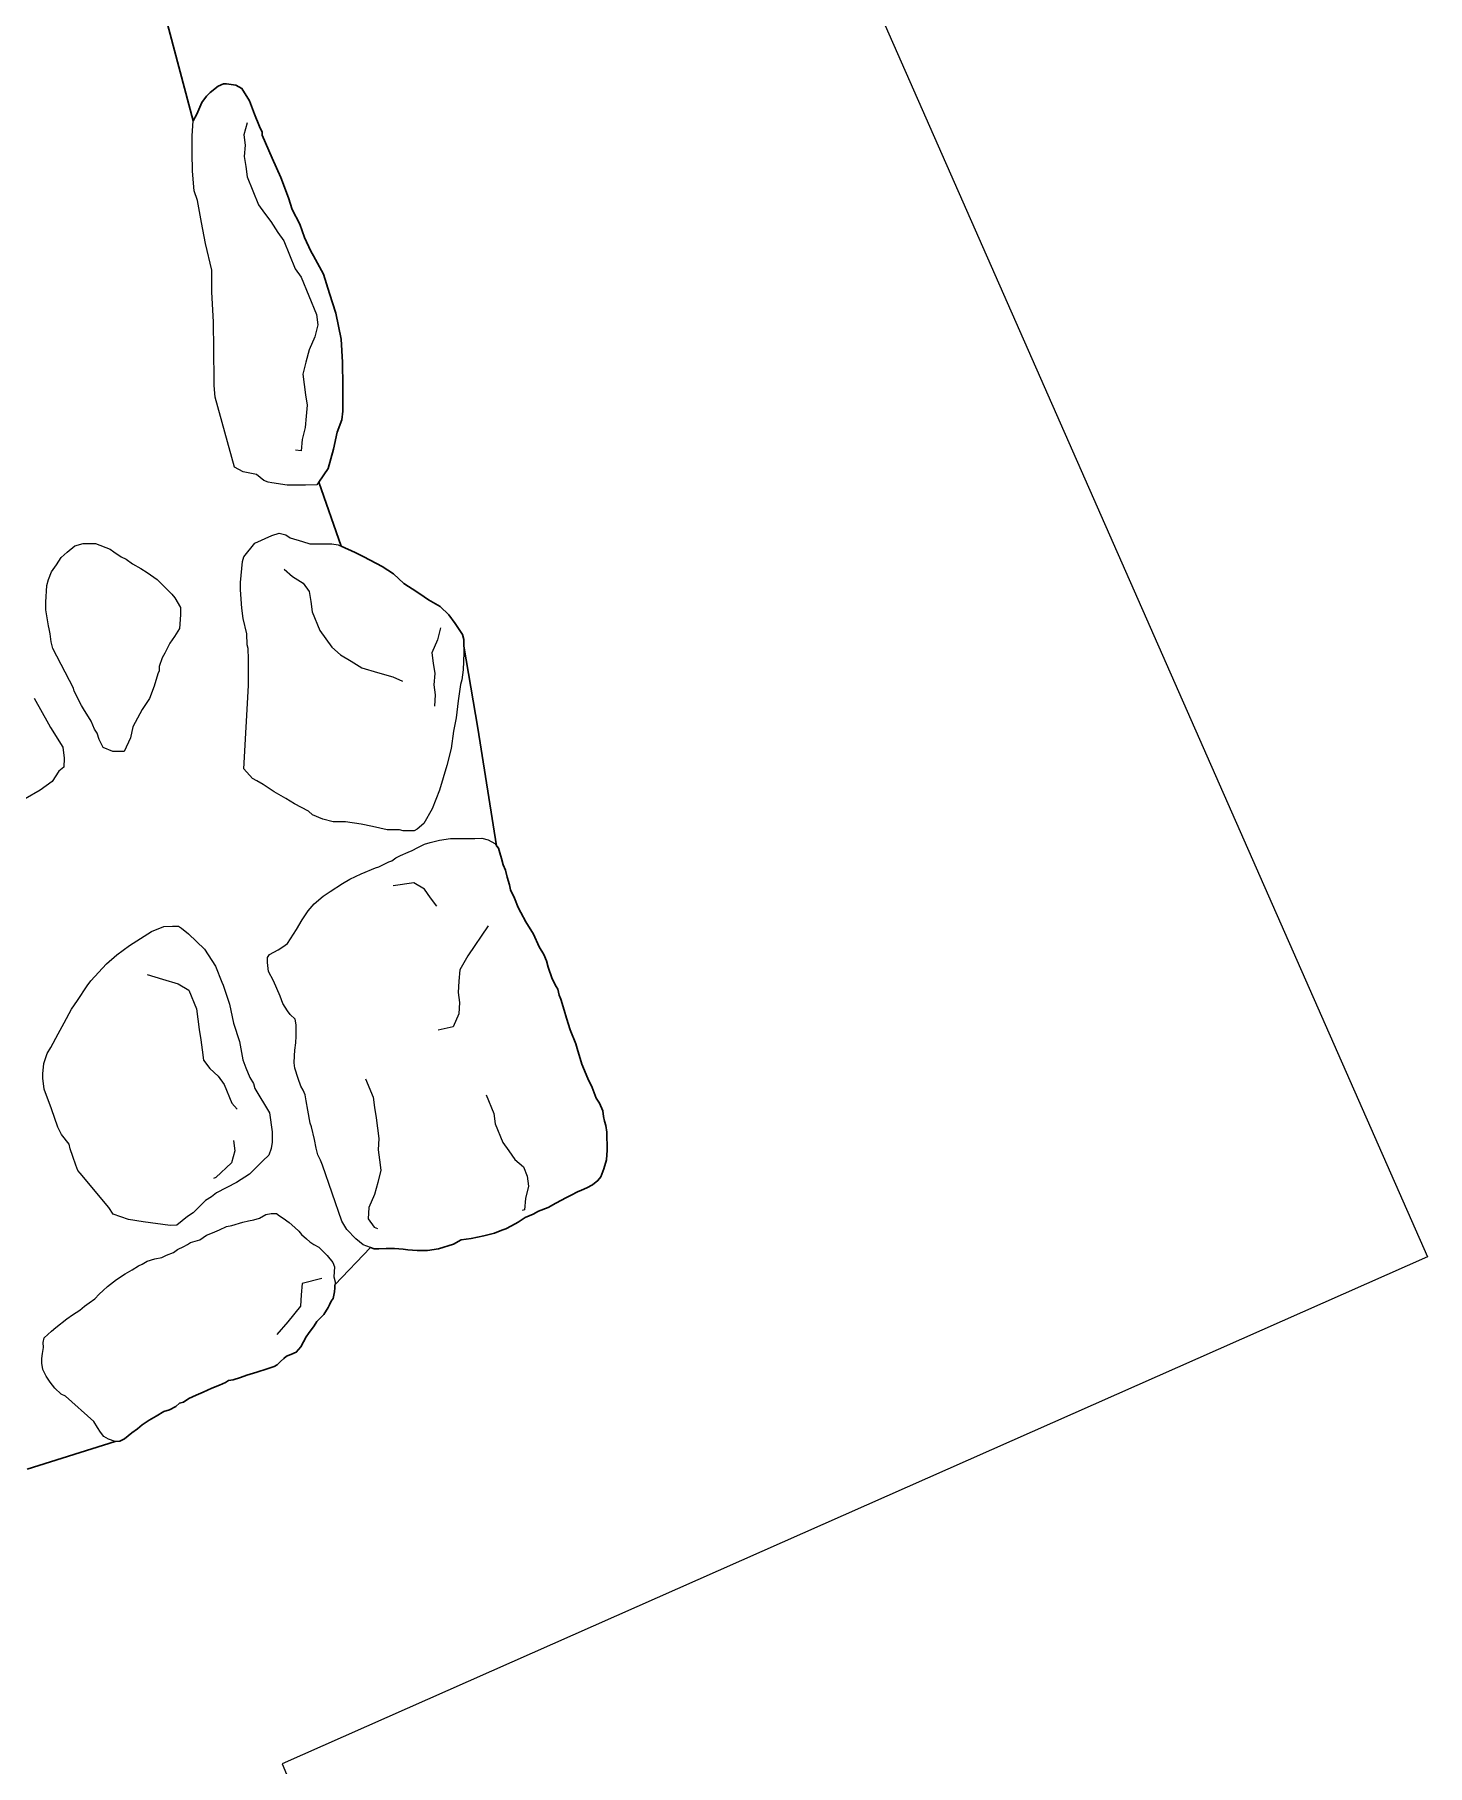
# Model space of a CAD drawing. Header units: millimetres. Extents: x -3113 to 15022, y -19591 to 4665.
# Drawn here: x 3586 to 4549, y -2121 to -926 of the extents above; entities that cross this region are included whole.
import ezdxf

# ---------------------------------------------------------------- set-up
doc = ezdxf.new("R2010")
doc.units = ezdxf.units.MM
doc.header["$XCLIPFRAME"] = 2
for name, color, linetype, lineweight in [('0A-detail', 7, 'Continuous', 18), ('0A-detail-detail', 7, 'Continuous', 13), ('0T-walltop', 7, 'Continuous', 30)]:
    doc.layers.add(name, color=color, linetype=linetype, lineweight=lineweight)
picture_1 = doc.add_image_def('image1.tif', size_in_pixel=(6668, 8809))

msp = doc.modelspace()

# ---------------------------------------------------------------- linework, layer by layer
at = {"layer": '0A-detail'}
for points in [[(3724.3, -1224.6), (3711.1, -1176.2), (3710.3, -1168.1), (3710.2, -1161.3), (3710.1, -1146.9), (3710, -1143.5), (3709.9, -1124.1), (3708.8, -1103.7), (3708.6, -1088.5), (3704.3, -1069.9), (3701.6, -1055.5), (3698.9, -1040.3), (3696.4, -1033.6), (3695.3, -1020), (3695.2, -1007.3), (3695.1, -995.5), (3695.9, -985.3), (3698.4, -980.7), (3701.7, -972.5), (3705.1, -968.3), (3707.5, -965.7), (3713, -961.4), (3716.8, -959.7), (3718.9, -959.7), (3725.3, -960.5), (3729.5, -963), (3734.7, -971.4), (3738.2, -980.7), (3741.6, -989.1), (3743.4, -993), (3743.4, -995.1), (3750.3, -1011.1), (3756.4, -1024.5), (3761.6, -1038.5), (3764.2, -1046.5), (3769.4, -1056.6), (3772.8, -1065.9), (3777.1, -1075.2), (3778.9, -1078.5), (3785.8, -1091.2), (3790.1, -1104.6), (3794.4, -1118.2), (3798, -1136), (3799, -1152), (3799.2, -1168.6), (3799.3, -1185.9), (3798.5, -1191.8), (3795.2, -1200.3), (3792.8, -1212.2), (3789.1, -1225.4), (3781.2, -1236.8), (3773.5, -1236.9), (3760.8, -1237), (3750.2, -1235.4), (3747.7, -1235), (3744.7, -1233.8), (3739.6, -1229.6), (3730.3, -1227.7)], [(3613.1, -1377.3), (3598.8, -1349.9), (3597.6, -1345.2), (3597, -1339.7), (3596.2, -1336.3), (3595.8, -1334.2), (3594, -1323.2), (3593.9, -1317.7), (3594.6, -1306.2), (3595.9, -1302.1), (3597.9, -1296.9), (3601.3, -1291.9), (3604.6, -1287), (3608.8, -1283.3), (3613.9, -1279), (3619.8, -1277.3), (3622.4, -1277.3), (3628.3, -1277.2), (3638.5, -1281.3), (3641, -1283), (3646.1, -1286.4), (3649.6, -1288), (3653.8, -1291.4), (3659.7, -1294.6), (3664, -1297.2), (3670.8, -1302.2), (3676.8, -1308.1), (3681.1, -1312.2), (3683.1, -1314.8), (3687.1, -1321.5), (3687.1, -1326.6), (3686.4, -1335.9), (3683, -1341.5), (3679.7, -1346.2), (3676.3, -1353), (3674.3, -1356.3), (3672.2, -1362.3), (3672.3, -1365.3), (3671.4, -1367.4), (3668.9, -1375.9), (3665.6, -1384.4), (3660.6, -1392), (3654, -1404), (3652.4, -1411.6), (3648.2, -1420.9), (3640.2, -1421), (3633.7, -1418.2), (3630.8, -1412.6), (3629.4, -1408.4), (3627.7, -1405.5), (3625.2, -1400), (3620, -1391.6), (3618.7, -1389.1), (3613.5, -1379.4)], [(3730.9, -1432.9), (3734.1, -1375.4), (3734.1, -1367.7), (3734, -1357.1), (3733.9, -1349.9), (3733, -1347.4), (3732.9, -1339.8), (3730.3, -1329.2), (3729.5, -1322), (3728.4, -1309.3), (3728.4, -1304.2), (3730, -1289.8), (3730.8, -1286.4), (3738.3, -1277.1), (3750.1, -1271.8), (3755.2, -1270.1), (3759.8, -1271.3), (3762.8, -1273.4), (3771.3, -1275.9), (3776.5, -1277.6), (3782.4, -1277.5), (3791.7, -1277.4), (3795.9, -1278.2), (3807.8, -1283.6), (3813.7, -1286.5), (3826.5, -1293.1), (3834.2, -1298.2), (3841.4, -1304.9), (3850.4, -1310.7), (3855.5, -1314.1), (3858.5, -1316.1), (3866.6, -1320.8), (3872.5, -1326.6), (3876.9, -1332.5), (3882, -1340.1), (3882.9, -1343.5), (3882.9, -1352.8), (3882.3, -1364.6), (3881.4, -1371.4), (3880.6, -1374.8), (3879, -1385.9), (3877.5, -1397.7), (3875.8, -1407), (3874.2, -1418.9), (3871, -1430.7), (3866, -1447.8), (3861, -1460.5), (3855.2, -1470.7), (3850.5, -1474.6), (3848.5, -1475.8), (3840.9, -1475.9), (3838.4, -1475.1), (3829.9, -1475.2), (3819.7, -1472.7), (3812, -1471.1), (3801, -1469.5), (3792.6, -1469.5), (3785.5, -1467.7), (3778.2, -1464.7), (3775.5, -1462.1), (3765.8, -1457.1), (3759.8, -1453.4), (3751.7, -1448.8), (3744.1, -1443.8), (3739.8, -1441.3), (3736.8, -1439.6)], [(3841, -1764.8), (3835, -1764.4), (3829.1, -1764.4), (3824.2, -1764.5), (3820.9, -1764.5), (3813.2, -1761.9), (3808.1, -1757.8), (3802, -1751.2), (3798.5, -1745.5), (3785.1, -1706.8), (3783.7, -1703.3), (3781.9, -1699.6), (3780.7, -1695), (3779.6, -1689), (3777.6, -1680.4), (3776.6, -1677.8), (3775.1, -1668.9), (3773.9, -1662.4), (3773.3, -1658.1), (3771.7, -1654.9), (3770.1, -1652.2), (3768.4, -1646.8), (3766.1, -1639.8), (3765.6, -1636), (3765.9, -1631.3), (3766, -1627.3), (3766.8, -1622.2), (3767, -1617.6), (3767, -1613.8), (3767, -1609.8), (3766.3, -1606), (3762.8, -1602.7), (3760.9, -1600.2), (3757.8, -1595.2), (3755.9, -1590), (3751.3, -1579.4), (3747.8, -1573.1), (3747.1, -1566.8), (3747.2, -1563.3), (3748.6, -1561.3), (3754.6, -1558.1), (3757.8, -1555.9), (3761.1, -1553.6), (3763.1, -1550.4), (3767.3, -1543.9), (3771.2, -1537.3), (3775.2, -1531.1), (3779.4, -1526.2), (3785.7, -1520.9), (3790.5, -1517.7), (3799.1, -1512.1), (3804, -1509.3), (3812, -1505.5), (3821.7, -1501.4), (3824, -1500.6), (3831, -1497.2), (3833.1, -1496.5), (3835.8, -1494.4), (3839, -1492.8), (3844.4, -1490.6), (3847.2, -1489.4), (3851, -1487.3), (3853.4, -1486.2), (3855.7, -1485.1), (3859.5, -1483.9), (3866, -1482.3), (3873.6, -1481.1), (3876.3, -1481.1), (3883.3, -1481), (3890.4, -1481), (3895.3, -1480.9), (3899.6, -1482), (3904.2, -1484.6), (3906.8, -1487.8), (3907.8, -1491.1), (3908.9, -1494.9), (3910.1, -1499.2), (3911.7, -1503), (3912.9, -1507.9), (3914.5, -1513.2), (3915.1, -1516.5), (3917.9, -1522.4), (3920.3, -1528.7), (3922.3, -1532.2), (3925.6, -1538.6), (3931.1, -1547.3), (3935, -1555.9), (3938.2, -1561.2), (3940, -1565.6), (3941.1, -1569.9), (3943.9, -1578), (3946.6, -1583.4), (3947.8, -1585.3), (3948.8, -1589.3), (3949.9, -1592), (3952.2, -1599.6), (3953.8, -1605.3), (3956.3, -1613.4), (3960.2, -1622.9), (3961.1, -1626.1), (3964.4, -1636.9), (3968.6, -1647), (3971.6, -1653.1), (3974.4, -1660.6), (3976.6, -1663.9), (3978.8, -1669.3), (3979.3, -1673.1), (3980, -1676.4), (3981.1, -1679.5), (3981.6, -1683.9), (3981.8, -1696.5), (3981.5, -1703.1), (3979.7, -1709.4), (3977.6, -1714.8), (3975.5, -1717.5), (3971.7, -1720.3), (3967.9, -1722.5), (3964.1, -1724.1), (3961.4, -1725.2), (3957, -1727.5), (3953.9, -1729.1), (3946.4, -1733), (3941.2, -1736), (3934.4, -1738.5), (3930.7, -1740.7), (3925.3, -1742.9), (3920.4, -1746.2), (3915.8, -1748.7), (3911.8, -1750.7), (3909.2, -1751.7), (3904, -1753.7), (3896.7, -1755.6), (3888, -1757.4), (3881, -1758.4), (3875.6, -1761.3), (3865.4, -1764.6), (3857.8, -1765.8), (3850.6, -1765.8), (3844.2, -1765.3)], [(3637.5, -1736.1), (3617.8, -1712.4), (3616.1, -1710.4), (3614.7, -1706.7), (3612.6, -1700.7), (3610.8, -1695.6), (3610, -1692.2), (3604.8, -1685.5), (3602.3, -1680.5), (3597.9, -1667.8), (3592.8, -1654.3), (3591.8, -1646.7), (3591.8, -1643.8), (3592.6, -1636.5), (3595, -1629.7), (3597.5, -1625.4), (3602.5, -1616.1), (3606.7, -1608.5), (3611.7, -1599.1), (3615.9, -1593.1), (3622.5, -1582.9), (3625.1, -1579.5), (3636, -1567.6), (3643.1, -1561.5), (3651.9, -1555.1), (3659.5, -1550.3), (3667.1, -1545.3), (3675.5, -1541.8), (3681.4, -1541.7), (3685.6, -1541.7), (3687.8, -1543), (3692.5, -1546.9), (3703.6, -1557.6), (3711.3, -1569.4), (3715.7, -1580.3), (3716.5, -1582.5), (3720.9, -1595.6), (3723.6, -1608.7), (3727.9, -1621.3), (3730.1, -1634), (3732.3, -1639.5), (3734.9, -1646.3), (3737.4, -1650.4), (3738.4, -1653.8), (3748.6, -1670.6), (3750.4, -1683.8), (3750.5, -1690.9), (3749.7, -1695.2), (3748.1, -1699.9), (3743.9, -1703.7), (3741.3, -1706.3), (3738.9, -1708.8), (3734.7, -1713.1), (3725.8, -1718.8), (3711.9, -1726), (3708.5, -1728.6), (3704.4, -1731.1), (3700.5, -1735.1), (3695.9, -1739.7), (3691.8, -1742.3), (3684.6, -1748.3), (3679.9, -1748.4), (3661.2, -1745.9), (3651.1, -1744.3), (3640.4, -1740.6)], [(3627.1, -1883.9), (3607.6, -1866.4), (3604.5, -1864.9), (3600.1, -1860.9), (3596.9, -1856.8), (3594.2, -1852.6), (3591.9, -1847.9), (3591.3, -1843.5), (3591.2, -1840.3), (3591.7, -1837), (3592.3, -1832.7), (3592.2, -1829.4), (3592.8, -1826.2), (3595.4, -1823.7), (3597.9, -1821.5), (3600.9, -1819), (3608.4, -1813), (3612.5, -1810.3), (3617.5, -1806.9), (3620.7, -1804.2), (3624, -1801.8), (3627.8, -1799.2), (3630.9, -1796), (3633.7, -1793.3), (3636.6, -1790.6), (3642.8, -1785.9), (3648.7, -1781.8), (3653.6, -1779), (3657.9, -1776.3), (3660.6, -1775.1), (3664, -1773.2), (3669.2, -1771.6), (3674.1, -1770.6), (3677.3, -1769), (3682.2, -1767.1), (3684.9, -1765.1), (3689.3, -1763), (3691.9, -1761.6), (3694, -1760.2), (3700.5, -1758.3), (3704.9, -1755.2), (3709.2, -1753.5), (3714, -1751.4), (3718.9, -1749.1), (3722.5, -1748.4), (3730.2, -1746.1), (3734, -1745.2), (3737.8, -1744.6), (3741.6, -1743.5), (3746, -1740.8), (3749.7, -1740.1), (3753.4, -1740.1), (3755.4, -1741.8), (3757.9, -1743.4), (3762.2, -1746.3), (3766, -1749.8), (3768.8, -1752.5), (3770.7, -1754.6), (3774.2, -1757.8), (3776.4, -1759.7), (3779.1, -1761.6), (3782.7, -1763.4), (3788.4, -1769.1), (3792.3, -1774), (3793.4, -1777.1), (3792.9, -1783.9), (3794, -1787.4), (3793.7, -1791.5), (3793.5, -1794.3), (3792.5, -1798.9), (3791.1, -1800.8), (3790.1, -1803.2), (3789, -1805.2), (3786.1, -1810), (3783.9, -1812.2), (3781.2, -1814.7), (3779.4, -1817.7), (3775.6, -1823.1), (3773.8, -1825.5), (3770.3, -1832.4), (3767, -1836.1), (3763.3, -1837.6), (3760.3, -1838.7), (3758.4, -1840.4), (3756.1, -1842.5), (3753.9, -1844.7), (3751.7, -1845.8), (3746.9, -1847.5), (3739.8, -1849.7), (3732.9, -1852), (3728.5, -1853.6), (3723.4, -1855.1), (3720.1, -1855.6), (3718.2, -1856.9), (3713.9, -1858.7), (3708.7, -1860.8), (3702.6, -1863.6), (3697.8, -1865.8), (3692.9, -1868.1), (3689, -1870.5), (3686.4, -1871.3), (3683.7, -1873.5), (3679.4, -1875.8), (3675.6, -1877.1), (3670.2, -1880.2), (3665.3, -1882.9), (3660.5, -1886.3), (3657.3, -1889), (3653.5, -1891.7), (3648.4, -1895.9), (3645.2, -1897.5), (3641.9, -1897.7), (3637.3, -1896), (3634, -1894.3), (3631.8, -1891.3), (3629.7, -1888.1)]]:
    msp.add_lwpolyline(points, close=True, dxfattribs=at)
msp.add_lwpolyline([(3586, -1384.2), (3595.9, -1401.9), (3597.2, -1404.5), (3605.8, -1417.9), (3606.7, -1425.5), (3606.4, -1431.9), (3603, -1434.5), (3598.4, -1441.7), (3590, -1447.7), (3579.8, -1453.8)], dxfattribs=at)
at = {"layer": '0A-detail-detail'}
for points in [[(3733, -986.6), (3730.7, -995), (3731.7, -1002.1), (3731.1, -1009.8), (3732.1, -1016.9), (3733.1, -1024), (3741, -1043.3), (3745.2, -1049.1), (3749.4, -1054.9), (3754.3, -1062.3), (3758.5, -1068.1), (3766.3, -1087.4), (3770.5, -1093.2), (3781, -1119), (3782, -1126.1), (3779.8, -1134.5), (3775.9, -1143.5), (3773.7, -1151.9), (3771.5, -1160.3), (3772.5, -1167.4), (3773.5, -1174.5), (3774.5, -1181.6), (3773.9, -1189.4), (3773.3, -1197.1), (3771.1, -1205.5), (3770.4, -1213.3), (3766.6, -1212.9)], [(3758.6, -1294.9), (3764.4, -1300.1), (3771.8, -1304.6), (3776, -1310.4), (3777, -1317.4), (3778, -1324.5), (3783.3, -1337.4), (3787.5, -1343.2), (3791.7, -1349), (3797.5, -1354.1), (3805, -1358.6), (3812.4, -1363.1), (3823.1, -1366.3), (3833.7, -1369.5), (3840.5, -1372.4)], [(3866.8, -1335.5), (3864.6, -1343.9), (3860.7, -1352.9), (3861.7, -1360), (3862.7, -1367.1), (3862.1, -1374.9), (3863.1, -1381.9), (3862.5, -1389.7)], [(3864.1, -1527.8), (3859.9, -1522), (3855.7, -1516.2), (3848.2, -1511.7), (3834.1, -1513.7)], [(3899.7, -1541.5), (3885.6, -1562.2), (3880.1, -1571.9), (3879.5, -1579.7), (3878.9, -1587.4), (3879.9, -1594.5), (3879.3, -1602.3), (3875.5, -1611.3), (3865.2, -1613.6)], [(3664, -1575.1), (3674.7, -1578.3), (3685.4, -1581.4), (3692.8, -1585.9), (3698, -1598.8), (3699, -1605.9), (3700, -1613), (3701, -1620.1), (3702, -1627.2), (3703, -1634.3), (3707.2, -1640.1), (3713.1, -1645.2), (3717.3, -1651), (3722.5, -1663.9), (3726.1, -1668.1)], [(3815, -1647.1), (3820.2, -1659.9), (3821.2, -1667), (3822.2, -1674.1), (3823.2, -1681.2), (3824.2, -1688.3), (3823.6, -1696.1), (3824.6, -1703.2), (3825.6, -1710.3), (3823.4, -1718.7), (3821.2, -1727.1), (3817.3, -1736.1), (3816.7, -1743.8), (3820.9, -1749.6), (3823.2, -1750.6)], [(3898.3, -1658.3), (3903.5, -1671.2), (3904.5, -1678.3), (3909.7, -1691.2), (3913.9, -1697), (3918.1, -1702.8), (3924, -1707.9), (3926.6, -1714.3), (3927.6, -1721.4), (3925.4, -1729.8), (3924.7, -1737.6), (3923.1, -1738.2)], [(3723.6, -1689.7), (3724.6, -1696.8), (3722.4, -1705.2), (3711.4, -1715.2), (3709.8, -1715.9)], [(3784.7, -1785), (3771.1, -1788.6), (3770.5, -1796.3), (3769.9, -1804.1), (3761.2, -1815.1), (3753.5, -1823.8)]]:
    msp.add_lwpolyline(points, dxfattribs=at)
at = {"layer": '0T-walltop'}
msp.add_lwpolyline([(3677, -914.1), (3695.9, -985.3), (3698.4, -980.7), (3701.7, -972.5), (3705.1, -968.3), (3707.5, -965.7), (3713, -961.4), (3716.8, -959.7), (3718.9, -959.7), (3725.3, -960.5), (3729.5, -963), (3734.7, -971.4), (3738.2, -980.7), (3741.6, -989.1), (3743.4, -993), (3743.4, -995.1), (3750.3, -1011.1), (3756.4, -1024.5), (3761.6, -1038.5), (3764.2, -1046.5), (3769.4, -1056.6), (3772.8, -1065.9), (3777.1, -1075.2), (3778.9, -1078.5), (3785.8, -1091.2), (3790.1, -1104.6), (3794.4, -1118.2), (3798, -1136), (3799, -1152), (3799.2, -1168.6), (3799.3, -1185.9), (3798.5, -1191.8), (3795.2, -1200.3), (3792.8, -1212.2), (3789.1, -1225.4), (3782.6, -1234.8), (3798, -1279.2), (3807.8, -1283.6), (3813.7, -1286.5), (3826.5, -1293.1), (3834.2, -1298.2), (3841.4, -1304.9), (3850.4, -1310.7), (3855.5, -1314.1), (3858.5, -1316.1), (3866.6, -1320.8), (3872.5, -1326.6), (3876.9, -1332.5), (3882, -1340.1), (3882.9, -1343.5), (3882.9, -1348.2), (3892.5, -1404.9), (3905.5, -1486.2), (3906.8, -1487.8), (3907.8, -1491.1), (3908.9, -1494.9), (3910.1, -1499.2), (3911.7, -1503), (3912.9, -1507.9), (3914.5, -1513.2), (3915.1, -1516.5), (3917.9, -1522.4), (3920.3, -1528.7), (3922.3, -1532.2), (3925.6, -1538.6), (3931.1, -1547.3), (3935, -1555.9), (3938.2, -1561.2), (3940, -1565.6), (3941.1, -1569.9), (3943.9, -1578), (3946.6, -1583.4), (3947.8, -1585.3), (3948.8, -1589.3), (3949.9, -1592), (3952.2, -1599.6), (3953.8, -1605.3), (3956.3, -1613.4), (3960.2, -1622.9), (3961.1, -1626.1), (3964.4, -1636.9), (3968.6, -1647), (3971.6, -1653.1), (3974.4, -1660.6), (3976.6, -1663.9), (3978.8, -1669.3), (3979.3, -1673.1), (3980, -1676.4), (3981.1, -1679.5), (3981.6, -1683.9), (3981.8, -1696.5), (3981.5, -1703.1), (3979.7, -1709.4), (3977.6, -1714.8), (3975.5, -1717.5), (3971.7, -1720.3), (3967.9, -1722.5), (3964.1, -1724.1), (3961.4, -1725.2), (3957, -1727.5), (3953.9, -1729.1), (3946.4, -1733), (3941.2, -1736), (3934.4, -1738.5), (3930.7, -1740.7), (3925.3, -1742.9), (3920.4, -1746.2), (3915.8, -1748.7), (3911.8, -1750.7), (3909.2, -1751.7), (3904, -1753.7), (3896.7, -1755.6), (3888, -1757.4), (3881, -1758.4), (3875.6, -1761.3), (3865.4, -1764.6), (3857.8, -1765.8), (3850.6, -1765.8), (3844.2, -1765.3), (3841, -1764.8), (3835, -1764.4), (3829.1, -1764.4), (3824.2, -1764.5), (3820.9, -1764.5), (3818.4, -1763.6), (3793.8, -1789.5), (3793.7, -1791.5), (3793.5, -1794.3), (3792.5, -1798.9), (3791.1, -1800.8), (3790.1, -1803.2), (3789, -1805.2), (3786.1, -1810), (3783.9, -1812.2), (3781.2, -1814.7), (3779.4, -1817.7), (3775.6, -1823.1), (3773.8, -1825.5), (3770.3, -1832.4), (3767, -1836.1), (3763.3, -1837.6), (3760.3, -1838.7), (3758.4, -1840.4), (3756.1, -1842.5), (3753.9, -1844.7), (3751.7, -1845.8), (3746.9, -1847.5), (3739.8, -1849.7), (3732.9, -1852), (3728.5, -1853.6), (3723.4, -1855.1), (3720.1, -1855.6), (3718.2, -1856.9), (3713.9, -1858.7), (3708.7, -1860.8), (3702.6, -1863.6), (3697.8, -1865.8), (3692.9, -1868.1), (3689, -1870.5), (3686.4, -1871.3), (3683.7, -1873.5), (3679.4, -1875.8), (3675.6, -1877.1), (3670.2, -1880.2), (3665.3, -1882.9), (3660.5, -1886.3), (3657.3, -1889), (3653.5, -1891.7), (3648.4, -1895.9), (3645.2, -1897.5), (3641.9, -1897.7), (3581.1, -1916.9)], dxfattribs=at)

# ---------------------------------------------------------------- pictures from other files: only their frames are drawn
image = msp.add_image(picture_1, insert=(4548.8, 3178.5), size_in_units=(6667, 8807.6), rotation=-180)
image.set_boundary_path([(2179.18, 8808.5), (-0.5, 3859.02), (791.07, 3508.7), (-0.5, 1607.6), (-0.5, 1607.6), (3674.99, -0.5), (6667.5, 6386.38), (6667.5, 7108.85), (2641.04, 8808.5), (2179.18, 8808.5)])

doc.saveas('drawing.dxf')
